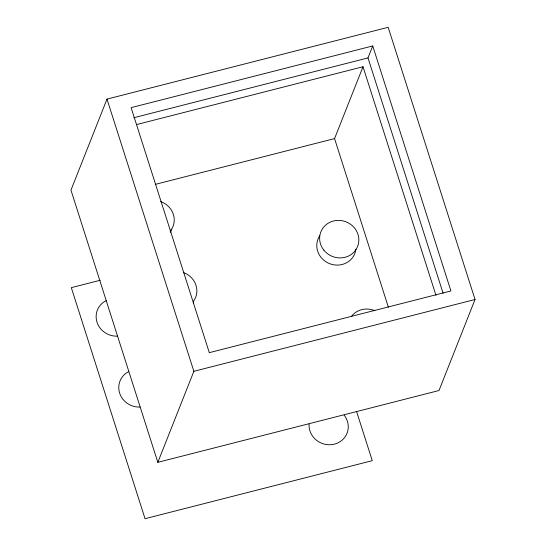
<?xml version="1.0" encoding="UTF-8"?>
<svg xmlns="http://www.w3.org/2000/svg" width="546" height="546" viewBox="0 0 546 546"><rect width="100%" height="100%" fill="white"/><g stroke="black" fill="none" stroke-linecap="round" stroke-linejoin="round"><path stroke-width="0.82" d="M106.996 99.106L70.96 190.131L157.828 462.325L439.004 390.52L475.04 299.501L388.172 27.3L106.996 99.106L193.864 371.307L157.828 462.325M388.377 307.227L334.561 138.595L363.015 66.742L136.63 124.556M443.086 293.195L367.997 57.917L372.741 45.939L131.108 107.651L209.302 352.661L450.935 290.957L372.741 45.939M133.784 117.731L367.997 57.917M155.269 184.384L334.561 138.595M100.232 280.262L71.314 287.646L145.052 518.7L372.263 460.674L356.483 411.22M193.864 371.307L475.04 299.501M363.015 66.742L435.974 295.359M140.042 407.063A19.772 18.605 21.6 0 1 119.629 393.1A19.772 18.605 21.6 0 1 128.726 371.594M117.417 336.152A19.772 18.605 21.6 0 1 96.997 322.188A19.772 18.605 21.6 0 1 106.095 300.682M344.185 415.172A19.772 18.605 21.6 0 1 334.432 444.144A19.772 18.605 21.6 0 1 309.056 424.14M193.721 301.372A19.772 18.605 21.6 0 1 193.27 303.214M183.306 272.509A19.772 18.605 21.6 0 1 193.564 301.174M171.28 229.231A19.772 18.605 21.6 0 1 170.639 232.303M160.674 201.597A19.772 18.605 21.6 0 1 170.147 231.279M355.89 249.188A19.772 18.605 21.6 0 1 329.982 263.8A19.772 18.605 21.6 0 1 319.717 235.797M351.597 316.202A19.772 18.605 21.6 0 1 374.843 310.681M323.798 250.102A19.772 18.605 21.6 0 0 357.439 246.874A19.772 18.605 21.6 0 0 336.473 220.475A19.772 18.605 21.6 0 0 323.798 250.102"/></g></svg>
